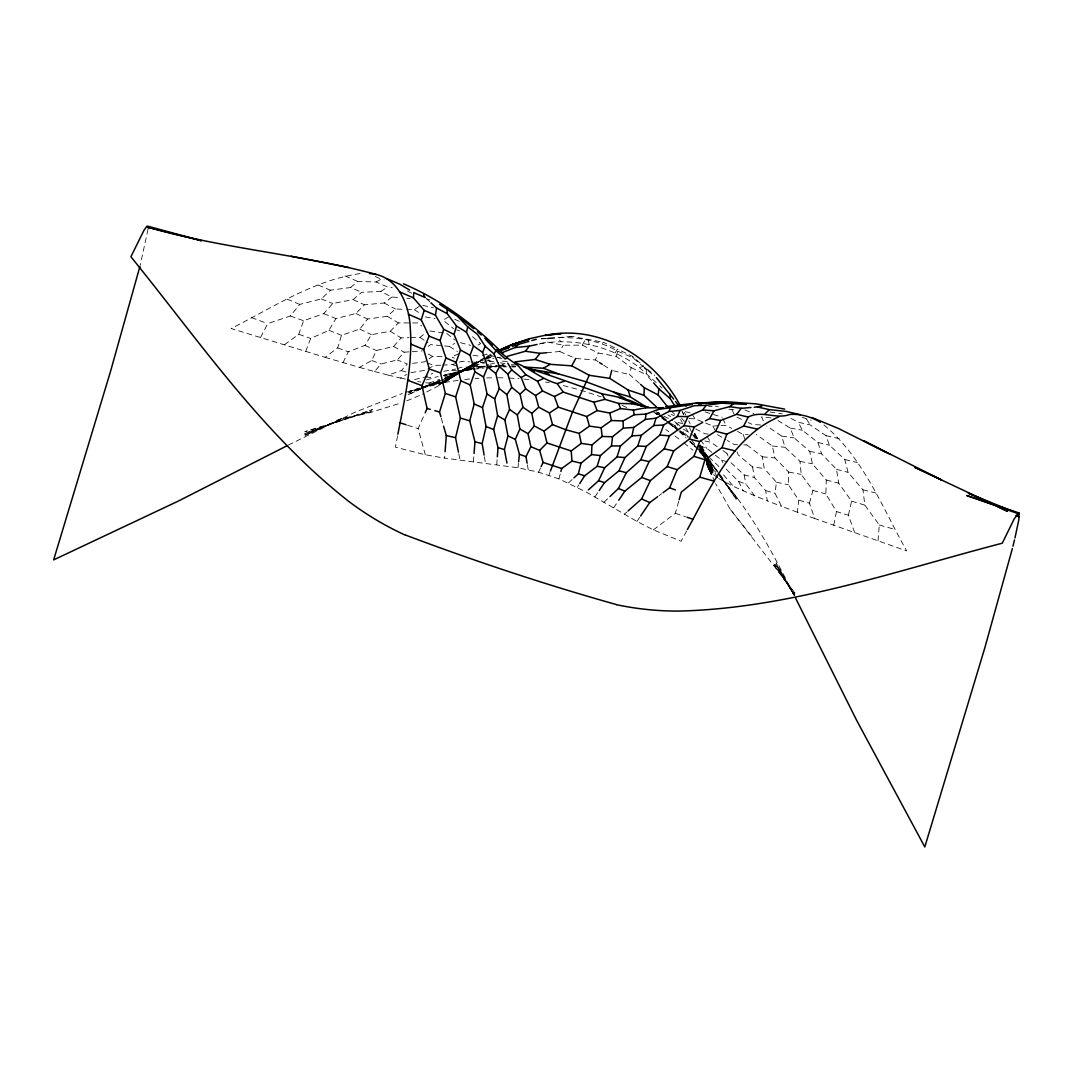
<?xml version="1.0" encoding="UTF-8"?>
<svg xmlns="http://www.w3.org/2000/svg" width="1073" height="1073" viewBox="0 0 1073 1073"><rect width="100%" height="100%" fill="white"/><g stroke="black" fill="none" stroke-linecap="round" stroke-linejoin="round"><path stroke-width="0.75" stroke-dasharray="5 3.75" d="M823.93 424.962C863.322 457.474 882.221 507.462 906.672 550.932L814.715 518.514L809.431 503.197L798.728 500.125L788.414 484.741L788.682 472.08L774.894 457.916L772.359 446.006L756.197 434.404M854.631 532.503L848.408 515.255L836.484 511.539L825.861 493.915L826.264 480.007L812.435 463.804L809.672 451.317L794.114 437.891L790.305 428.087L774.062 418.202M686.613 530.974L681.127 541.248L653.35 529.874L636.919 521.424L586.099 491.957L558.912 478.88L538.619 472.2L517.964 467.748L444.611 458.117L444.973 453.289M496.759 464.622L497.215 458.439M473.434 461.846L473.944 455.167M878.022 540.631L879.31 525.019L864.838 505.115L862.96 489.811L848.086 472.361L844.8 459.539L829.442 445.228L826.036 435.665L810.128 424.921L798.299 422.239L788.065 416.928M148.02 229.3L140.255 265.138M458.171 380.325L444.906 382.444L447.079 380.58L447.361 377.709L456.025 373.324M517.964 467.748L518.447 463.268M717.448 477.7L710.178 471.932L708.529 469.156L708.797 466.742L707.013 462.275M814.715 518.514L797.373 512.237L798.728 500.125M651.485 380.513L646.241 374.584L646.791 369.756M797.373 512.237L781.56 506.362L775.001 493.245L776.463 482.22L764.244 468.539L762.366 456.83L746.875 444.96L745.829 441.955M397.587 435.812L395.414 447.186L425.297 454.791L444.611 458.117M833.721 525.234L836.484 511.539M848.408 515.255L851.56 501.145L838.751 483.185L836.471 469.317L821.61 453.825L817.921 442.465L802.322 430.246L798.299 422.239M639.387 383.316L629.516 374.531L631.165 367.637L616.157 356.33L598.197 352.977L582.29 345.157L563.312 345.238L547.807 342.139L538.552 344.138M558.912 478.88L560.884 471.476M809.431 503.197L812.958 490.468L801.182 474.373L800.002 461.377L785.02 447.28L781.721 436.121L766.739 426.035M653.35 529.874L675.333 513.296L678.726 501.212M360.059 273.602C313.249 280.227 272.636 307.683 231.124 328.526L325.119 357.322L337.687 347.893L341.509 335.272L359.817 329.076L367.529 319.016L387.219 316.334L395.468 309.011L404.923 309.332M616.157 356.33L617.807 351.247C599.512 340.503 577.019 336.654 556.029 337.834M548.947 475.218L549.926 472.442M284.399 344.782L298.75 334.307L303.592 320.747L323.751 313.638L332.764 303.498L353.111 299.608L361.722 292.285L380.727 291.467L391.967 297.02L400.202 297.677M305.684 351.381L310.674 338.451L328.928 330.323L335.903 318.56L355.874 313.517L364.471 304.786L384.174 303.002L391.967 297.02M575.705 358.503L595.394 359.951L598.197 352.977M425.297 454.791L418.148 428.623L424.546 414.218M325.119 357.322L359.455 367.395L371.781 360.501L376.288 350.482L393.576 346.499L401.168 337.901L409.014 337.673M538.619 472.2L540.524 467.989M343.011 362.661L348.256 351.837L364.994 345.345L371.419 334.696L390.237 331.275L398.418 322.906L417.585 322.946L421.595 325.884M260.618 337.365L267.687 323.657L290.314 315.972L299.769 304.397L321.323 298.938L330.444 290.206L350.495 287.537L361.722 292.285M582.29 345.157L584.906 340.396M546.613 352.735L559.717 351.501L563.312 345.238M577.341 487.303L578.977 484.741M615.03 352.977L617.525 349.168L632.346 356.316L643.76 366.121L639.401 367.57C610.658 345.412 572.593 337.405 537.117 344.031M613.568 507.972L617.9 501.507M594.885 496.933L598.372 491.742M636.919 521.424L639.669 517.387M359.455 367.395L374.504 371.54L380.995 363.988L397.278 359.965L404.159 352.212L410.744 351.716M602.463 343.159L603.294 342.247L617.525 349.168M374.504 371.54L388.171 375.094L401.262 370.601L407.338 364.015L397.278 359.965M603.925 502.231L608.78 497.644M568.408 482.944L572.808 478.907M624.271 514.289L626.753 512.089M708.797 466.742L711.332 464.609L709.052 460.25M350.495 287.537L357.752 281.461L376.14 281.984L387.581 286.987L392.222 287.685M410.597 337.633L420.012 337.351L427.108 331.705M470.403 366.269L463.402 370.386L470.417 366.443M428.194 346.405L430.555 344.621L443.136 345.814M659.037 495.659L661.692 493.687M490.723 355.404L460.29 371.459M406.506 309.386L414.379 309.641L421.26 304.987M441.996 356.692L432.593 356.437L424.465 361.856L412.019 363.425M444.973 382.39L457.246 374.303M380.727 291.467L387.581 286.987M458.815 373.203L477.069 361.802L471.516 365.249M447.079 380.58L460.679 372.09M474.548 366.416L483.118 362.446M457.621 373.86L442.331 383.316L457.715 373.941M470.122 366.108L459.003 372.988L470.282 366.269M457.192 373.914L439.018 385.046L441.781 383.369M458.587 373.055L471.168 365.343M472.563 364.485L485.224 357.322M471.677 365.41L477.27 361.99L474.414 363.68M443.162 382.524L456.991 374.101L440.869 382.592L455.475 374.544M470.832 365.665L458.386 373.256L470.108 366.993M472.214 364.82L476.372 362.298L472.066 364.793M448.822 316.75L443.136 320.183L453.731 328.848M461.283 371.808L470.618 366.228M445.872 380.593L460.143 372.143M472.992 364.525L461.564 371.298L468.525 367.382M388.171 375.094L400.457 378.045L406.64 374.383M442.559 382.578L458.614 373.404M441.969 382.27L456.307 373.941M457.742 373.109L470.631 365.625M445.885 380.66L457.339 374.034L439.152 385.475L422.373 394.18M458.775 373.216L470.229 366.59M471.651 365.759L477.378 362.446L471.543 365.665M376.14 281.984L381.143 279.114L384.107 279.879M440.708 365.182L434.069 365.477L425.78 370.225L410.637 372.68M439.112 383.933L443.35 381.505M444.772 380.687L458.909 372.599M460.33 371.795L473.059 364.512M444.705 345.962L449.426 346.418L454.724 343.427M477.445 362.5L471.825 365.652L483.199 360.434M470.081 366.483L461.31 371.312L470.591 368.401M425.766 382.753L435.853 383.638L440.037 381.371M441.432 380.607L458.801 372.13M486.646 356.558L493.701 352.735M487.92 356.719L474.615 363.827L491.971 355.632M477.968 345.09L480.664 343.642L471.141 335.487M471.57 366.215L477.431 363.09L461.001 371.379M460.169 371.178L470.175 365.906M471.61 365.155L475.889 362.889M288.302 445.107L354.653 412.381L402.321 393.469M414.554 379.601L425.78 376.878L432.875 373.203M457.474 372.599L466.138 368.213M459.512 372.13L444.571 379.654L459.472 373.015M460.089 371.312L471.181 365.799L459.861 371.258M341.308 418.55L305.067 435.571L340.517 419.463L304.866 434.672L339.725 420.361L304.772 433.479L338.961 421.193L304.866 431.681L338.29 421.729L372.425 409.631L337.888 421.448L371.271 411.63L337.928 419.758L370.48 412.475L400.605 403.113M460.961 372.331L477.351 364.86L460.8 371.687M420.643 389.07L407.378 395.012L420.844 389.003M422.118 388.399L439.796 380.472M422.346 388.346L440.306 380.338M458.694 353.808L451.411 356.933L454.335 358.194M406.707 400.886L420.978 394.904M444.249 378.528L459.298 372.318M459.821 371.808L444.249 377.709L448.42 376.811M484.661 361.829L493.888 358.114M486.176 359.24L492.118 356.88M419.154 388.627L408.598 392.839L419.221 388.895M425.19 386.213L440.279 380.204M426.424 379.936L438.173 376.462M464.743 369.447L470.846 367.181M472.375 366.617L476.962 364.914M425.284 386.642L440.466 381.009M444.37 375.148C458.909 370.681 474.145 369.514 488.523 364.605M457.782 372.479L470.886 367.704M429.039 383.195L439.689 379.346M487.585 357.98L491.957 356.424M442.358 365.102L452.31 364.646L461.645 361.36L469.853 361.883M420.294 387.916L409.47 391.672L420.308 388.332M421.837 387.38L440.399 380.955M443.779 371.312L455.877 369.032M457.272 368.589L461.457 367.261L474.172 366.845M406.546 392.101L419.074 388.372M421.863 387.863L440.453 382.149L421.287 387.796M419.691 388.265L410.141 391.095L419.691 388.694M455.502 373.069L444.691 376.207L456.669 372.894L443.525 375.429L456.32 373.002M457.836 372.572L471.449 368.723M482.394 355.431L486.78 354.197L495.659 356.813M490.039 364.216L494.586 363.076M423.205 387.273L439.541 383.477M421.287 388.292L440.386 383.49M460.773 371.298L472.952 368.294M569.294 336.855L571.735 336.359L603.294 342.247M457.822 372.116L472.308 369.34L459.552 370.654L471.919 369.555M476.573 367.114L483.99 365.759M471.503 361.99L481.348 362.634L490.911 361.212L498.73 362.553M487.343 367.529L496.853 366.121M449.01 374.169L455.207 373.27M497.188 357.685L500.487 357.255M473.461 369.353L484.258 367.932M496.759 366.027L487.102 367.274L496.276 366.899M475.768 366.792L485.17 366.094M486.713 365.906L499.361 365.88M464.716 379.52L469.92 378.984M477.498 368.133L497.067 366.255M571.735 336.359L557.397 337.687L561.045 341.777M708.743 406.694L712.043 406.385M498.704 366.121L505.249 365.585M541.194 338.92L547.766 338.451M412.394 351.595L422.293 350.871M475.084 378.541L478.947 378.286M541.329 338.612L547.753 338.236M435.853 383.638L439.863 383.45M689.081 418.604L695.049 418.859L712.821 426.008L719.447 425.699M721.11 425.632L726.072 425.404L731.786 428.409M486.606 377.924L494.197 377.763M503.505 366.872L506.523 366.859M512.572 366.818L515.59 366.792M737.5 431.426L743.2 434.431L748.082 434.417M728.875 409.229L735.126 409.913M497.966 377.763L505.463 377.911M515.228 366.738L512.156 366.684L515.362 367.006M737.486 444.718L734.361 444.624L727.333 440.48M743.75 444.879L746.875 444.96M490.187 366.282L496.289 366.47M480.543 366.631L485.546 366.805M760.542 424.921L752.481 424.586L748.243 422.547M511.217 364.699L516.1 364.927M487.129 366.201L497.04 366.658M509.192 378.058L519.037 378.675M502.151 361.145L508.723 361.494M500.957 365.973L510.56 366.59M708.274 434.042L705.202 433.827L695.559 428.878M406.788 298.214L410.087 298.468M762.366 456.83L774.894 457.916M451.693 370.359L456.347 370.789M772.359 446.006L785.02 447.28M523.919 379.104L529.995 379.748M770.924 417.88L761.522 416.901L764.097 422.373M511.781 365.96L515.053 366.322M511.593 366.201L514.799 366.631M722.894 450.593L726.89 453.329L730.109 453.772M737.084 451.948L738.17 454.872L752.575 466.916L764.244 468.539M781.721 436.121L794.114 437.891M429.83 330.994L443.686 332.992M425.78 376.878L431.976 377.776M770.052 412.032L782.23 413.896M473.032 355.23L479.47 356.263M500.286 362.822L504.967 363.626M545.594 382.001L549.161 382.632M790.305 428.087L802.322 430.246M417.692 381.519L420.857 382.095M425.391 316.937L435.075 318.708M788.682 472.08L801.182 474.373M800.002 461.377L812.435 463.804M685.325 411.737L691.361 413.025M809.672 451.317L821.61 453.825M776.463 482.22L788.414 484.741M400.457 378.045L409.792 380.043M802.108 417.397L811.175 420.24M826.036 435.665L839.22 438.629M682.897 423.647L675.574 421.984L680.041 426.075M704.948 440.99L710.916 442.358L717.569 446.931M613.367 370.762L629.516 374.531M715.356 406.09L718.36 406.788M422.789 305.349L433.452 307.871M563.285 385.569L579.5 389.781M817.921 442.465L829.442 445.228M844.8 459.539L857.327 462.543M862.96 489.811L875.876 493.017M826.264 480.007L838.751 483.185M460.357 342.689L470.806 345.372M731.075 462.798L744.139 474.896L754.359 477.525L765.706 490.629L767.275 500.85L781.56 506.362M836.471 469.317L848.086 472.361M812.958 490.468L825.861 493.915M481.348 362.634L484.205 363.412M765.706 490.629L775.001 493.245M715.45 455.26L721.552 460.129L727.896 461.913M879.31 525.019L895.7 529.646M452.31 364.646L458.412 366.389M497.134 357.255L504.538 359.442M401.262 370.601L405.97 371.996M580.641 390.116L601.068 396.836M851.56 501.145L864.838 505.115M705.055 411.898L722.169 417.236M426.759 298.938L429.884 299.944M407.592 425.23L418.148 428.623M675.333 513.296L685.58 516.757M456.682 329.867L459.633 330.9M298.75 334.307L310.674 338.451M290.314 315.972L303.592 320.747M671.121 414.513L674.126 415.6M726.247 469.156L738.559 481.375L745.99 484.084L754.507 495.699L767.275 500.85M337.687 347.893L348.256 351.837M699.837 445.805L706.906 448.46L714.229 454.295M427.215 362.902L434.069 365.477M251.39 317.528L267.687 323.657M371.781 360.501L380.995 363.988M671.443 423.808L677.264 426.759M328.928 330.323L341.509 335.272M321.323 298.938L332.764 303.498M323.751 313.638L335.903 318.56M287.068 299.166L299.769 304.397M744.863 409.913L753.957 413.722M318.158 285.029L330.444 290.206M718.722 478.571L733.556 486.458L754.507 495.699M656.515 411.992L659.519 413.293M488.054 359.978L490.911 361.212M617.807 351.247L633.097 357.872L643.062 366.51M344.983 275.922L357.752 281.461M656.743 412.059L659.667 413.333M375.242 276.539L379.668 278.47M454.737 319.325L460.652 321.913M559.717 351.501L572.808 357.229M622.125 405.42L627.584 407.941M364.994 345.345L376.288 350.482M353.111 299.608L364.471 304.786M631.165 367.637L646.241 374.584M355.874 313.517L367.529 319.016M736.936 417.115L742.583 419.838M359.817 329.076L371.419 334.696M663.932 416.203L672.664 420.536M407.418 291.011L411.63 293.224M384.174 303.002L395.468 309.011M428.181 354.05L432.593 356.437M393.576 346.499L404.159 352.212M655.134 413.159L658.205 414.835M659.493 415.546L665.3 418.725L659.747 415.466M657.454 413.467L661.518 415.72M387.219 316.334L398.418 322.906M655.576 413.011L658.353 414.647M717.502 434.659L725.925 439.648M390.237 331.275L401.168 337.901M707.697 456.065L699.086 449.976L705.404 457.648M449.426 346.418L457.474 351.488M683.38 429.133L692.581 434.967M693.896 435.799L697.839 438.307M667.969 414.956L670.612 416.632M661.773 417.652L665.917 420.294M595.394 359.951L598.117 361.695M603.576 365.169L609.021 368.656M414.379 309.641L421.26 314.201M665.743 429.576L668.828 431.668M420.012 337.351L427.912 342.797M680.523 431.494L688.182 437.301M674.944 436.014L681.006 440.547M653.202 411.71L656.837 414.419M661.692 418.027L665.327 420.723M669.029 423.527L677.667 430.072M676.473 429.12L665.716 420.509L677.895 430.353M446.757 333.448L455.019 340.047M683.997 442.894L692.903 450.231M647.998 370.735L653.98 375.684M639.401 367.57L658.648 384.778M647.408 369.192L654.718 375.335M662.779 416.807L666.574 420.066M667.849 421.153L675.44 427.684M680.202 431.775L686.009 436.791L682.736 431.198L688.41 436.859M674.193 425.565L678.632 429.441M679.732 430.407L683.058 433.304M671.242 411.107L674.702 414.285M426.383 298.656L429.79 301.768M708.891 457.165L718.454 466.017L719.903 468.552M679.075 431.453L686.157 438.039M659.747 385.878L661.961 388.064M707.375 463.59L715.825 472.308M691.455 442.291L695.814 446.676M689.698 441.325L694.311 446.06M698.925 450.781L701.232 453.141L699.006 450.74M696.659 446.811L705.457 457.863M697.893 449.547L690.087 441.137L695.21 446.864M708.609 461.31L718.333 472.053M699.301 451.438L704.331 457.406M681.637 418.309L684.453 421.474M723.51 474.896L733.556 486.458M721.364 478.437C751.865 513.176 773.526 554.419 794.235 595.448M674.649 421.488L680.725 428.771M705.337 458.64L712.311 467.224L705.551 458.573M698.429 445.282L705.31 453.852M751.69 536.272L730.324 509.42L715.597 483.574M737.459 498.355L717.877 473.448L736.856 498.65L718.628 473.501M717.783 477.217L707.027 461.953L713.612 475.084M704.585 457.339L698.121 446.288M700.454 439.97L706.906 448.46M730.525 509.621L794.932 593.02L773.928 565.109L794.852 594.818L774.599 564.586L794.945 596.011L775.35 563.768L794.315 595.542L776.141 562.882L793.765 594.818M691.803 440.252L695.693 445.496M717.676 472.174L715.758 469.531L717.609 472.227M700.468 447.173L707.067 456.561M708.019 457.903L717.354 471.302M718.548 473.582L736.185 499.227L718.253 472.63M720.09 474.628L725.388 482.354M700.32 447.213L706.745 456.655M707.67 457.997L715.007 468.794L708.1 457.608M706.839 436.268L710.916 442.358M702.493 454.684L705.954 459.848L700.428 447.763M706.812 461.135L709.414 464.998M704.813 457.514L702.064 453.369L704.518 457.581M705.739 458.895L712.164 468.566L705.498 459.056L711.909 470.215L705.35 458.976M692.098 414.191L695.049 418.859M680.483 419.556L682.267 422.386M685.821 428.047L690.261 435.128M806.601 419.208L810.128 424.921M700.32 445.013L707.228 456.199M684.198 412.287L685.848 415.077M682.187 411.603L683.729 414.272M695.156 434.686L697.517 438.803M731.88 409.926L734.79 415.13M682.133 411.75L683.635 414.473M699.824 445.174L706.061 456.561M706.839 457.983L713.853 470.806L706.852 457.635M712.821 426.008L715.932 431.775M696.753 438.602L695.21 435.665L696.645 438.589M700.642 445.912L706.074 456.159M721.552 460.129L722.894 462.704M708.287 458.788L701.447 445.684L701.675 448.836L706.423 460.773M705.189 459.137L711.614 471.986L706.718 461.39M689.47 427.684L692.434 433.64M693.171 435.128L694.66 438.092M738.559 481.375L743.267 490.898M714.9 482.166L707.013 464.046L711.278 474.695M688.678 420.844L690.087 423.728M700.226 445.912L705.243 456.146M708.113 461.994L713.129 472.227L708.113 461.779M696.578 438.401L694.392 433.921L695.25 436.47M700.213 445.845L701.675 448.836M700.226 445.335L705.243 455.797M722.826 418.604L726.072 425.404M700.428 449.989L703.258 455.918L700.052 447.937M632.346 356.316L633.097 357.872M696.229 438.683L694.137 434.136L696.122 438.683M699.837 445.308L705.135 457.219M705.806 458.708L712.418 473.609L705.779 458.479M726.89 453.329L728.084 456.038M697.155 438.803L695.156 434.257L697.007 438.75M699.811 444.852L705.122 456.964M700.106 447.79L704.076 456.883M706.731 462.959L711.372 473.582L706.839 462.852M707.04 464.663L710.178 471.932M696.471 438.361L694.526 433.76L696.39 438.307M704.25 456.736L700.361 447.548L704.585 457.97M700.092 446.234L704.411 456.709M706.879 462.704L711.815 474.682L705.605 459.539M695.049 433.814L696.914 438.361M700.012 445.925L704.988 458.037M700.106 447.401L704.451 458.01M694.848 433.64L696.672 438.2M702.439 453.678L703.66 456.776M706.705 464.515L708.529 469.156M743.2 434.431L745.306 440.44M441.325 418.282L443.122 424.573M744.139 474.896L745.99 484.084M458.788 453.785L460.076 460.237M588.299 339.551L589.144 344.46M527.393 464.824L528.238 469.719M752.575 466.916L754.359 477.525M484.392 456.696L485.506 463.254M503.183 365.182L498.435 365.893L503.183 365.182M505.235 365.263L501.949 364.914L505.168 365.343M696.645 437.864L695.21 434.887L696.538 437.864"/><path stroke-width="1.5" d="M369.514 273.588C397.064 274.621 409.524 304.37 410.275 328.284C412.971 364.082 404.521 399.277 397.895 434.189M573.907 477.901L578.32 473.864L581.016 463.187L591.518 454.59L591.947 444.946L602.101 436.483L612.522 436.738L623.279 428.154L633.7 427.443L645.329 419.436L656.032 418.202L668.881 411.496L680.134 410.409L694.365 405.688L706.141 405.339L721.525 403.18L746.473 404.4M474.065 453.49L474.95 441.794L469.719 420.831L474.199 403.958L470.215 384.939L474.91 371.781L470.068 355.257L460.505 349.999L454.067 334.414L443.699 329.317L435.437 315.154L424.197 310.379L413.467 297.878L413.749 292.567L425.257 297.61L423.527 294.793M656.461 406.962L643.921 395.28L644.31 387.702L640.621 384.416M445.094 451.679L446.288 435.571L443.578 426.142M497.336 456.897L498.02 447.629L493.647 429.522L497.59 415.667L494.707 398.888L499.294 388.52L495.806 373.525L487.665 367.046L482.582 352.427L473.528 345.949L466.46 332.228L456.494 326.044L447.293 313.718L436.59 308.005L430.917 302.814M668.103 407.552L658.218 394.998L658.809 388.802L653.578 382.873M518.608 461.766L519.426 454.281L515.322 439.353L519.869 429.012L517.28 414.902L509.581 409.43L506.912 394.649L499.294 388.52M579.782 483.454L584.691 475.768L597.138 466.286L600.478 455.556L611.476 445.939L612.522 436.738M645.329 419.436L646.013 414.098L658.433 409.443L692.326 404.494M435.437 315.154L436.59 308.005M588.38 489.905L598.64 480.637L604.662 467.748L617.055 456.87L620.489 445.966L632.037 435.853L633.7 427.443M484.124 455.059L482.179 443.592L486.069 426.518L482.488 407.66L487.048 393.979L483.507 376.999L487.665 367.046M466.46 332.228L467.721 326.849L457.527 316.253L439.568 304.263M1014.978 537.922L1018.787 519.989L1019.015 512.948L966.773 495.552L1019.337 514.088L968.356 493.204L986.315 501.534M1014.508 539.893L1012.952 546.197M458.453 452.176L455.542 437.663L460.344 418.054L455.649 396.916L460.88 380.821L456.119 362.325L460.505 349.999M1012.402 548.437L984.826 647.824L924.805 846.973L856.844 720.721L795.375 597.715M139.946 266.332L110.626 371.057L53.65 559.878L178.534 500.984L287.162 445.684M643.921 395.28L628.081 389.995L609.705 378.353L611.758 370.386M506.952 463.093L504.39 449.6L507.958 435.92L504.86 419.919L509.581 409.43M560.884 471.476L561.662 468.512L571.963 461.055L581.016 463.187M679.155 499.71L681.275 492.158L699.744 477.15L704.934 459.727L721.995 447.669L726.81 434.163L743.71 426.035L748.216 417.062C762.125 409.819 775.859 419.704 789.688 414.473C800.498 413.642 811.108 416.726 820.322 422.279M658.433 409.443L658.916 407.78L663.664 407.633M454.067 334.414L456.494 326.044M599.257 490.455L604.488 482.676L618.96 470.779L624.929 457.594L637.738 445.979L641.332 435.303L653.765 425.538L656.032 418.202M440.869 416.713L439.514 411.992L445.335 393.415L440.534 372.935L445.939 357.98L440.064 340.517L429.079 336.144L421.246 319.875L424.197 310.379M440.064 340.517L443.699 329.317M550.422 471.06L572.352 412.434L589.238 375.295L609.705 378.353M470.068 355.257L473.528 345.949M609.987 496.504L618.464 488.47L626.31 472.697L640.796 459.794L646.322 446.422L659.908 435.075L663.691 425.002L677.264 416.512L687.967 416.539L702.667 409.98L713.961 410.798L729.6 406.667L733.597 403.824M663.02 492.708L669.646 487.772L677.103 469.719L693.923 456.347L699.69 441.526L715.678 431.239L720.68 420.495L736.668 414.326L741.255 408.317L750.979 407.512M618.759 500.206L624.835 491.152L641.721 477.472L649.125 461.578L664.227 448.836L669.445 435.826L683.957 425.659L687.967 416.539M425.176 412.783L427.094 408.464L421.971 385.69L429.334 369.005L423.701 349.476L429.079 336.144M627.987 511.003L641.6 498.932L650.345 480.61L667.205 466.567L673.71 450.915L689.309 439.112L694.338 426.974L702.708 422.386M482.582 352.427L485.17 346.23L477.391 334.266L467.721 326.849M541.154 466.594L543.059 462.396L539.665 450.419L530.867 446.676L528.01 433.68L519.869 429.012M677.264 416.512L680.134 410.409M668.881 411.496L670.558 408.062M527.111 463.187L525.985 456.642L530.867 446.676M687.404 529.499C710.688 487.665 732.242 436.979 778.971 416.793M515.308 361.842L535.172 359.442L550.141 364.31L571.735 365.839L575.705 358.503M495.806 373.525L499.562 366.684L494.009 353.929L485.17 346.23M705.484 420.844L709.669 418.55L713.961 410.798M494.009 353.929L495.967 350.589L484.781 338.196M506.912 394.649L511.714 387.273L507.878 374.182L499.562 366.684M640.581 516.046L649.755 502.566L657.709 496.651M517.28 414.902L522.927 407.23L520.083 394.167L511.714 387.273M702.667 409.98L706.141 405.339M507.086 356.384L525.381 351.247L529.297 346.136L537.01 344.473M535.172 359.442L540.054 353.339L546.613 352.735M528.01 433.68L534.3 425.954L531.806 413.333L522.927 407.23M514.557 362.339C529.66 368.039 541.543 379.319 557.155 383.611L563.218 392.088L593.852 402.187L604.877 399.344L618.665 403.435L631.541 403.73L632.466 402.616L642.781 406.117M507.878 374.182L511.714 369.89L507.717 363.103M539.665 450.419L546.989 442.975L544.051 431.145L534.3 425.954M765.21 413.682L769.395 409.631L786.281 411.428L800.176 414.674M520.083 394.167L525.649 388.869L521.237 377.562L511.714 369.89M502.097 352.641L515.053 347.545L518.527 344.366L528.882 341.402M533.697 371.486L534.864 370.44C557.424 377.817 579.608 385.958 602.074 393.845C615.607 396.567 629.261 398.512 641.185 405.996M531.806 413.333L538.74 407.204L535.588 395.548L525.649 388.869M544.051 431.145L552.528 424.613L565.672 429.71L579.192 433.398L589.439 426.129L601.188 427.765L611.462 420.522L623.105 420.951L634.21 414.741L646.013 414.098M546.989 442.975L571.225 450.955L581.258 443.39L591.947 444.946M535.588 395.548L542.522 390.961L554.406 396.514L558.309 407.177L586.703 416.525L597.138 410.583L609.772 413.092L620.489 408.572L633.378 410.074L645.691 407.82L658.916 407.78M542.522 390.961L537.519 381.25L525.904 374.705L518.205 365.839L507.18 357.819L505.316 359.039L495.967 350.589M538.74 407.204L549.403 412.944L558.309 407.177M521.237 377.562L525.904 374.705M524.523 367.033L543.434 368.267L550.141 364.31M554.406 396.514L563.218 392.088M499.133 351.501L509.34 347.384M537.519 381.25L543.314 378.595M512.371 344.473L499.106 350.428L512.679 344.366L529.458 339.189L512.371 344.473L529.338 338.746L545.594 335.165L561.192 333.609L545.232 335.406C600.075 323.657 654.637 357.671 680.094 405.312M499.508 350.066L512.679 344.366M557.155 383.611L564.036 381.291M512.398 346.378L518.527 344.366M504.739 348.886L508.307 347.853M531.832 340.557L536.272 339.283M754.225 407.257L761.803 406.157M665.595 406.694L696.994 402.938L725.831 402.134L696.122 403.207L726.756 401.758L756.237 403.877L784.685 409.108M515.053 347.545L529.297 346.136M547.766 338.451L554.365 337.955M632.037 435.853L641.332 435.303M653.765 425.538L663.691 425.002M698.523 403.971L701.594 403.891M611.476 445.939L620.489 445.966M637.738 445.979L646.322 446.422M659.908 435.075L669.445 435.826M617.055 456.87L624.929 457.594M591.518 454.59L600.478 455.556M683.957 425.659L694.338 426.974M529.526 369.005L558.631 373.941L586.301 381.84L613.662 392.088L630.374 396.916L645.275 406.399M525.381 351.247L540.054 353.339M729.6 406.667L741.255 408.317M631.541 403.73L648.561 407.083M376.355 274.433C301.164 254.381 222.996 248.641 148.061 227.302L146.853 226.296L143.983 230.293L130.893 256.742C199.471 341.375 262.161 433.398 348.604 501.279A300.105 298.187 32.3 0 0 405.353 535.145M1018.881 512.827L1014.24 518.836L1002.262 543.206C895.714 570.903 789.487 608.579 678.351 611.087A297.087 295.196 32.3 0 1 616.371 604.676M709.669 418.55L720.68 420.495M291.038 256.219L348.497 267.418M597.138 466.286L604.662 467.748M486.498 340.181L487.196 340.329M640.796 459.794L649.125 461.578M664.227 448.836L673.71 450.915M616.385 604.568C545.178 584.557 474.628 561.085 405.406 535.011M757.471 406.989L769.395 409.631M743.71 426.035L757.136 429.052M446.288 435.571L455.542 437.663M689.309 439.112L699.69 441.526M736.668 414.326L748.216 417.062M721.995 447.669L735.26 450.928M474.95 441.794L482.179 443.592M618.96 470.779L626.31 472.697M715.678 431.239L726.81 434.163M147.752 226.175L201.469 240.754L148.061 227.302L148.087 228.053M699.744 477.15L713.947 481.08M427.094 408.464L430.206 409.349M434.86 410.664L439.514 411.992M460.344 418.054L469.719 420.831M578.32 473.864L584.691 475.768M693.923 456.347L704.934 459.727M498.02 447.629L504.39 449.6M523.959 366.979L534.864 370.44M667.205 466.567L677.103 469.719M400.068 422.816L406.09 424.747M561.662 468.512L543.059 462.396M687.042 517.253L692.903 519.225M445.335 393.415L455.649 396.916M598.64 480.637L604.488 482.676M429.334 369.005L440.534 372.935M519.426 454.281L525.985 456.642M641.721 477.472L650.345 480.61M543.434 368.267L558.631 373.941M669.646 487.772L675.454 489.959M618.813 397.439L632.466 402.616M407.901 380.338L421.971 385.69M684.547 405.312L686.425 406.023M486.069 426.518L493.647 429.522M812.073 417.558L838.63 428.57L890.456 454.509M410.811 344.111L423.701 349.476M618.464 488.47L624.835 491.152M445.939 357.98L456.119 362.325M386.521 278.497L399.988 284.291L409.618 290.086M400.202 292.084L413.467 297.878M408.344 314.215L421.246 319.875M460.88 380.821L470.215 384.939M474.199 403.958L482.488 407.66M641.6 498.932L649.755 502.566M998.279 507.086L1007.252 511.258M1016.225 515.429L1019.216 516.81L1016.279 515.402M507.958 435.92L515.322 439.353M989.829 502.741L914.786 467.345L941.638 480.02L863.953 440.923L886.043 452.243M995.704 505.557L1007.467 511.191M403.448 283.808C441.097 299.716 473.998 324.717 502.848 353.379M644.31 387.702L658.218 394.998M571.735 365.839L589.238 375.295M613.662 392.088L625.17 398.512M544.91 372.049L549.376 374.544M497.59 415.667L504.86 419.919M474.91 371.781L483.507 376.999M599.485 362.567L602.208 364.297M487.048 393.979L494.707 398.888M459.861 317.635L473.797 328.7M656.381 377.656L673.67 399.089M496.812 349.275L507.18 357.819M658.809 388.802L670.236 398.646L675.225 406.533M644.31 367.596L646.791 369.756M487.638 341.201L492.225 345.238M477.552 331.772L481.16 334.977M675.507 401.49L679.155 406.318M602.074 393.845L604.877 399.344M593.852 402.187L597.138 410.583M618.665 403.435L620.489 408.572M628.081 389.995L630.374 396.916M586.703 416.525L589.439 426.129M549.403 412.944L552.528 424.613M609.772 413.092L611.462 420.522M579.192 433.398L581.258 443.39M633.378 410.074L634.21 414.741M645.503 406.587L645.691 407.82M601.188 427.765L602.101 436.483M571.225 450.955L571.963 461.055M447.052 309.48L447.293 313.718M670.021 394.26L670.236 398.646M623.105 420.951L623.279 428.154"/></g></svg>
